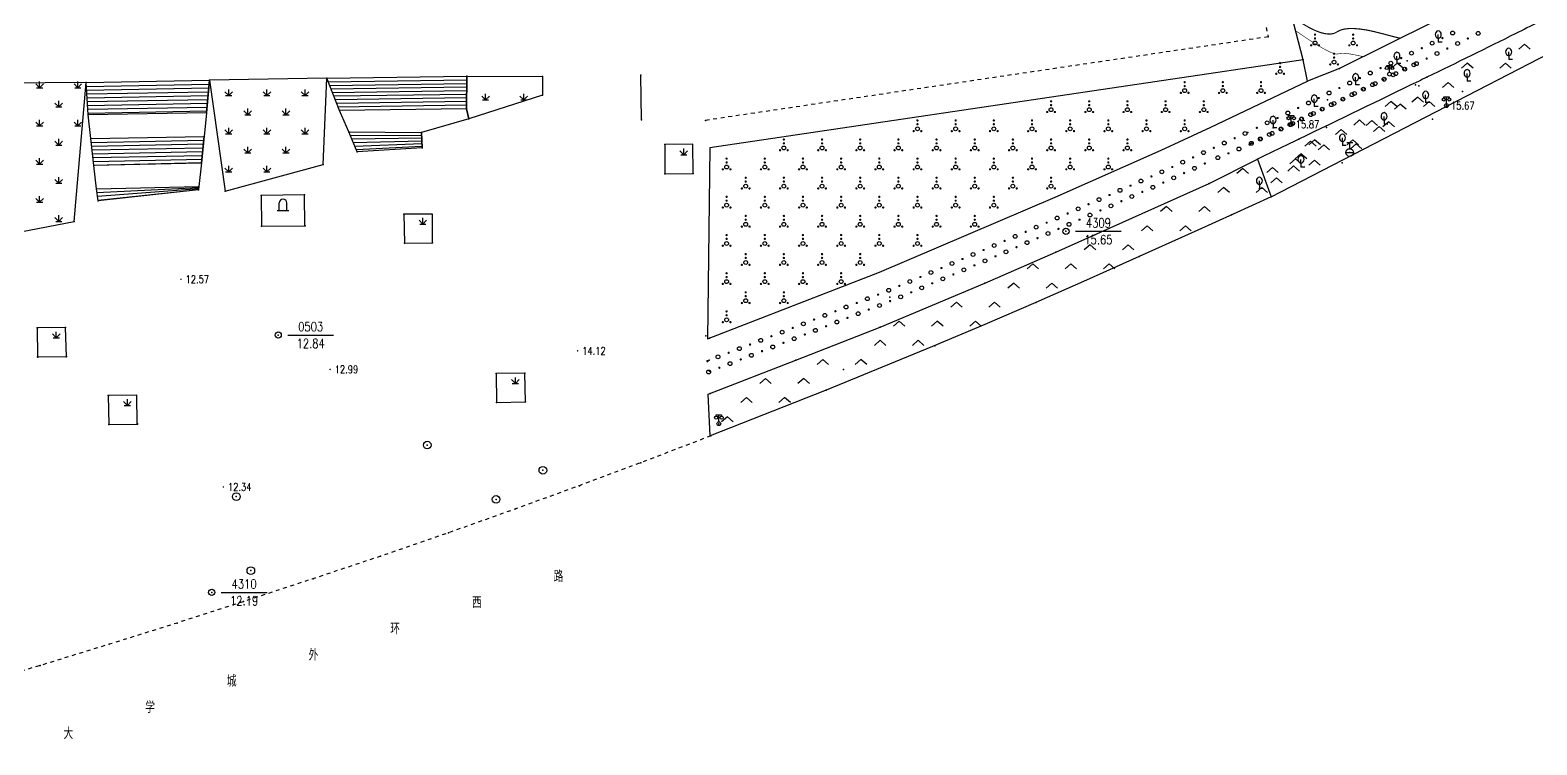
# Model space of a CAD drawing. Extents: x 940 to 2162, y 608 to 1562.
# Drawn here: x 1550 to 1747.4, y 613.6 to 707.1 of the extents above; entities that cross this region are included whole.
import ezdxf
from ezdxf.enums import TextEntityAlignment as Align

# ---------------------------------------------------------------- set-up
doc = ezdxf.new("R2010")
doc.units = 0
doc.header["$LTSCALE"] = 0.5
doc.header["$PDSIZE"] = 0.2
doc.linetypes.add('X6', pattern=[2, 1, -1])
doc.layers.get('0').update_dxf_attribs({"linetype": 'CONTINUOUS'})
doc.layers.add('ASSIST', color=7, linetype='CONTINUOUS', plot=False)
for name, color, linetype in [('DGX', 2, 'CONTINUOUS'), ('DLDW', 11, 'CONTINUOUS'), ('DLSS', 4, 'CONTINUOUS'), ('GCD', 1, 'CONTINUOUS'), ('GXYZ', 2, 'CONTINUOUS'), ('JMD', 6, 'CONTINUOUS'), ('KZD', 1, 'CONTINUOUS'), ('ZBTZ', 3, 'CONTINUOUS'), ('ZDH', 1, 'CONTINUOUS')]:
    doc.layers.add(name, color=color, linetype=linetype)
doc.styles.add('HZ', font='rs.shx', dxfattribs={"width": 0.8, "bigfont": 'hztxt.shx'})
doc.linetypes.add('1161', pattern='A,0,[149,AAA.SHX,S=0.15,R=0,X=0,Y=0],-1.6', length=1.6)
doc.linetypes.add('444', pattern='A,4.5,[145,AAA.SHX,S=1,R=0,X=0,Y=1],4.5,-0.5,[146,AAA.SHX,S=1,R=0,X=0,Y=0],-0.5', length=10)

# ---------------------------------------------------------------- blocks, each defined once
blk = doc.blocks.new('gc097')
for p, q in [((-0.7, 2), (-0.7, 2.3)), ((-0.7, 2.3), (0.7, 2.3)), ((0, 0.5), (0, 2.3)), ((0.7, 2.3), (0.7, 2))]:
    blk.add_line(p, q)
for centre, radius in [((-0.7, 1.6), 0.4), ((0, 0), 0.5), ((0.73, 1.6), 0.4)]:
    blk.add_circle(centre, radius)
blk = doc.blocks.new('gc124')
for p, q in [((-1, 1), (0, 0)), ((-0.8, 0), (0.8, 0)), ((0, 0), (0, 1.6)), ((0, 0), (1, 1))]:
    blk.add_line(p, q)
blk = doc.blocks.new('gc188')
blk.add_circle((0, 0), 1)
blk = doc.blocks.new('gc106')
for p, q in [((-1.5, 0), (1.5, 0)), ((-1, 0), (-1, 2)), ((1, 0), (1, 2))]:
    blk.add_line(p, q)
blk.add_arc((0, 2), 1, 0, 180)
blk = doc.blocks.new('gc117')
blk.add_circle((0, 0), 0.8)
blk.add_point((0, 0))
blk = doc.blocks.new('GC200')
at = {"linetype": 'Continuous', "const_width": 0.2, "flags": 128}
blk.add_lwpolyline([(-0.1, 0, 1), (0.1, 0, 1)], format="xyb", close=True, dxfattribs=at)
blk = doc.blocks.new('gc211')
for p, q in [((0, 0), (-1.5, -1.32)), ((1.5, -1.32), (0, 0))]:
    blk.add_line(p, q)
blk = doc.blocks.new('gc253')
at = {"const_width": 0.3}
blk.add_lwpolyline([(-0.15, 0, 1), (0.15, 0, 1)], format="xyb", close=True, dxfattribs=at)
blk = doc.blocks.new('gc170')
at = {"linetype": 'Continuous'}
blk.add_circle((0, 0), 0.5, dxfattribs=at)
blk = doc.blocks.new('gc143')
for p, q in [((0, 1), (0, 2)), ((0, 1), (0, 0)), ((1, 0), (0, 0))]:
    blk.add_line(p, q)
for centre, start, end in [((0.225, 2), 102.68038, 257.31962), ((-0.225, 2), 282.68038, 77.31962)]:
    blk.add_arc(centre, 1.025, start, end)
blk = doc.blocks.new('gc133')
for p, q in [((-1, 0), (1, 0)), ((-0.8, 2.6), (0.8, 2.6)), ((0, 1), (0, 2.6))]:
    blk.add_line(p, q)
blk.add_circle((0, 0), 1)
blk = doc.blocks.new('gc160')
at = {"const_width": 0.3}
for points in [[(-0.15, 2.2, 1), (0.15, 2.2, 1)], [(-0.15, 1.2, 1), (0.15, 1.2, 1)], [(-1.15, -0.6, 1), (-0.85, -0.6, 1)], [(0.85, -0.6, 1), (1.15, -0.6, 1)]]:
    blk.add_lwpolyline(points, format="xyb", close=True, dxfattribs=at)
blk.add_circle((0, 0), 0.5)

msp = doc.modelspace()

# ---------------------------------------------------------------- linework, layer by layer
at = {"linetype": 'Continuous'}
for p in [(1730.39, 703.11), (1719.95, 698.01)]:
    msp.add_point(p, dxfattribs=at)
at = {"layer": 'ASSIST', "linetype": 'Continuous', "flags": 128}
for points in [[(1590.56, 696.59), (1588.88, 700.83), (1607.22, 701.09), (1607.19, 696.83)], [(1557.64, 696.04), (1557.36, 700.26), (1573.54, 700.58), (1573.15, 696.32)], [(1558.38, 689.43), (1557.98, 692.93), (1572.83, 693.22), (1572.47, 689.74)], [(1592.89, 691.21), (1591.76, 693.8), (1601.31, 693.73), (1601.37, 691.72)], [(1558.95, 684.79), (1558.72, 686.37), (1572.14, 686.67), (1572.09, 686.23)]]:
    msp.add_lwpolyline(points, close=True, dxfattribs=at)
at = {"layer": 'DGX', "color": 3, "linetype": 'Continuous', "const_width": 0.15}
msp.add_lwpolyline([(1729.52, 706.07), (1729.21, 706.13), (1728.26, 706.37), (1727.18, 706.66), (1726.1, 706.93), (1725.11, 707.14), (1724.22, 707.27), (1723.42, 707.34), (1722.72, 707.33), (1722.12, 707.26), (1721.61, 707.11), (1721.2, 706.89), (1720.8, 706.69), (1720.32, 706.61), (1719.77, 706.64), (1719.15, 706.78), (1718.46, 707.03), (1717.68, 707.4), (1716.84, 707.88), (1715.92, 708.47), (1715.32, 708.88)], dxfattribs=at)
at = {"layer": 'DGX', "linetype": 'Continuous', "const_width": 0.075}
msp.add_lwpolyline([(1724.66, 703.65), (1724.03, 703.79), (1723.21, 703.96), (1722.53, 704.07), (1722, 704.11), (1721.63, 704.1), (1721.41, 704.03), (1721.2, 703.98), (1720.87, 704.04), (1720.42, 704.21), (1719.85, 704.48), (1719.16, 704.86), (1718.35, 705.35), (1717.41, 705.95), (1716.36, 706.66), (1715.81, 707.03)], dxfattribs=at)
at = {"layer": 'DLDW', "linetype": 'Continuous', "elevation": 13, "flags": 128}
msp.add_lwpolyline([(1580.33, 681.47), (1586.03, 681.5), (1585.98, 685.56), (1580.3, 685.5)], close=True, dxfattribs=at)
at = {"layer": 'DLSS', "linetype": 'Continuous', "const_width": 0.1, "flags": 128}
msp.add_lwpolyline([(1712.61, 685.29), (1799.02, 729.95), (1805.16, 733.47), (1828.1, 750.84), (1854.79, 767.91), (1872.96, 775.75)], dxfattribs=at)
at = {"layer": 'DLSS', "linetype": 'X6', "flags": 128}
for points in [[(1711.71, 708.46), (1712.2, 706.25)], [(1712.2, 706.25), (1638.51, 695.32)]]:
    msp.add_lwpolyline(points, dxfattribs=at)
at = {"layer": 'DLSS', "linetype": 'X6', "elevation": 14.1, "flags": 128}
msp.add_lwpolyline([(1639.18, 654.02), (1630.04, 650.51), (1621.97, 647.5), (1613.6, 644.46), (1604.81, 641.33), (1595.94, 638.27), (1587.1, 635.33), (1577.99, 632.34), (1569.29, 629.53), (1560.37, 626.74), (1551.36, 623.97), (1542.32, 621.31), (1533.27, 618.68), (1524.71, 616.29), (1516.91, 614.21), (1514.98, 613.78), (1512.1, 613.58), (1507.18, 614.06), (1502.78, 615.31), (1498.66, 617.38), (1494.97, 621.55), (1493.2, 624.48), (1491.53, 628.89), (1490.68, 632.91), (1490.37, 674.4)], dxfattribs=at)
at = {"layer": 'JMD', "linetype": 'Continuous'}
for p, q in [((1588.88, 700.83), (1607.22, 701.09)), ((1590.56, 696.59), (1588.88, 700.83)), ((1607.19, 696.83), (1607.22, 701.09)), ((1607.22, 701.09), (1607.19, 696.83)), ((1557.36, 700.26), (1573.54, 700.58)), ((1557.64, 696.04), (1557.36, 700.26)), ((1557.39, 699.76), (1573.49, 700.07)), ((1557.43, 699.27), (1573.45, 699.57)), ((1557.46, 698.77), (1573.4, 699.07)), ((1573.15, 696.32), (1573.54, 700.58)), ((1573.54, 700.58), (1573.15, 696.32)), ((1589.06, 700.37), (1607.22, 700.62)), ((1589.25, 699.9), (1607.22, 700.15)), ((1589.43, 699.44), (1607.21, 699.69)), ((1589.61, 698.97), (1607.21, 699.22)), ((1589.8, 698.51), (1607.21, 698.76)), ((1557.49, 698.27), (1573.36, 698.57)), ((1557.52, 697.77), (1573.31, 698.06)), ((1557.56, 697.27), (1573.27, 697.56)), ((1557.59, 696.77), (1573.22, 697.06)), ((1589.98, 698.04), (1607.2, 698.29)), ((1590.17, 697.58), (1607.2, 697.82)), ((1590.35, 697.11), (1607.2, 697.36)), ((1590.54, 696.65), (1607.19, 696.89)), ((1557.62, 696.27), (1573.18, 696.56)), ((1557.98, 692.93), (1572.83, 693.22)), ((1558.38, 689.43), (1557.98, 692.93)), ((1572.47, 689.74), (1572.83, 693.22)), ((1572.83, 693.22), (1572.47, 689.74)), ((1592.89, 691.21), (1591.76, 693.8)), ((1591.76, 693.8), (1601.31, 693.73)), ((1591.96, 693.34), (1601.32, 693.37)), ((1592.16, 692.88), (1601.33, 693.02)), ((1601.37, 691.72), (1601.31, 693.73)), ((1601.31, 693.73), (1601.37, 691.72)), ((1558.04, 692.43), (1572.78, 692.72)), ((1558.09, 691.94), (1572.73, 692.23)), ((1558.15, 691.44), (1572.68, 691.73)), ((1558.21, 690.94), (1572.62, 691.24)), ((1592.36, 692.42), (1601.34, 692.66)), ((1592.56, 691.96), (1601.35, 692.3)), ((1592.76, 691.51), (1601.36, 691.95)), ((1558.26, 690.45), (1572.57, 690.74)), ((1558.32, 689.95), (1572.52, 690.25)), ((1558.38, 689.45), (1572.47, 689.75)), ((1558.72, 686.37), (1572.14, 686.67)), ((1558.95, 684.79), (1558.72, 686.37)), ((1558.79, 685.88), (1572.12, 686.53)), ((1558.87, 685.38), (1572.11, 686.39)), ((1558.94, 684.89), (1572.09, 686.25)), ((1572.09, 686.23), (1572.14, 686.67)), ((1572.14, 686.67), (1572.09, 686.23))]:
    msp.add_line(p, q, dxfattribs=at)
at = {"layer": 'JMD', "linetype": '444', "flags": 128}
for points, elevation in [([(1592.89, 691.21), (1591.76, 693.8), (1590.56, 696.59), (1588.88, 700.83)], 13.57), ([(1630.09, 695.4), (1630.02, 701.23)], 15.61), ([(1558.95, 684.79), (1558.72, 686.37), (1558.38, 689.43), (1557.98, 692.93), (1557.64, 696.04), (1557.36, 700.26)], 12.37)]:
    msp.add_lwpolyline(points, dxfattribs=dict(at, elevation=elevation))
for points in [[(1607.22, 701.02), (1607.19, 696.83), (1607.5, 695.5), (1601.31, 693.73), (1601.37, 691.72)], [(1573.54, 700.58), (1573.15, 696.32), (1572.83, 693.22), (1572.47, 689.74), (1572.14, 686.67), (1572.09, 686.23)]]:
    msp.add_lwpolyline(points, dxfattribs=at)
at = {"layer": 'KZD', "linetype": 'Continuous'}
for p, q in [((1686.96, 680.8), (1692.96, 680.8)), ((1583.78, 667.22), (1589.78, 667.22)), ((1575.06, 633.54), (1581.06, 633.54))]:
    msp.add_line(p, q, dxfattribs=at)
at = {"layer": 'ZBTZ', "linetype": '1161', "flags": 128}
for points in [[(2121.82, 1026.51), (2151.19, 995.67), (2151.42, 993.36), (2151.53, 990.43), (2151.53, 989.01), (2151.38, 988.34), (2151, 986.93), (2150.02, 985.07), (2148.29, 982.5), (2146.19, 980.09), (2145.7, 979.78), (2096.33, 944.91), (2043.54, 908.4), (1945.97, 839.94), (1866.41, 784.94), (1844, 770.51), (1793.75, 739.61), (1787.35, 736.36), (1781.6, 733.16), (1764.84, 723.95), (1752.6, 717.55), (1721.55, 702.1), (1717.35, 700.44), (1716.8, 703.25), (1715.25, 709.14), (1713.33, 719.29), (1713.39, 719.89), (1741.42, 727.61), (1760.94, 734.89), (1799.05, 751.94), (1804.24, 754.5), (1825.48, 766.53), (1841.91, 776.8), (1864.56, 793.15), (1992.85, 882.76), (2000.01, 888.8), (2003.78, 892.56), (2012.65, 902.66), (2015.54, 906.34), (2020.91, 915), (2025.38, 925.02), (2030.02, 940.68), (2031.48, 947.7), (2032.67, 959.12), (2038.74, 959.05), (2038.79, 969.11), (2032.71, 969.19), (2030.8, 1037.78), (2029.78, 1088.82), (2027.96, 1095.29), (2025.31, 1099.93), (2022.41, 1105.06), (2019.03, 1109.61), (2017.02, 1111.92), (2001.14, 1128.32), (1942.65, 1190.71), (1941.55, 1191.89), (1941.02, 1193.1), (1940.91, 1193.98), (1940.93, 1194.88), (1941.08, 1195.88), (1941.44, 1197.02), (1942.05, 1198.13), (1942.56, 1198.77), (1943.3, 1199.49), (1944.46, 1200.39), (1945.46, 1200.71), (1947.06, 1201.06), (1949.3, 1201.03), (1953.93, 1200.94), (1955.83, 1200.74), (2121.12, 1027.25)], [(1716.8, 703.25), (1639.05, 691.71), (1638.76, 666.71), (1661.28, 675.47), (1684.28, 685.28), (1698.18, 691.42), (1704.69, 694.43), (1717.35, 700.44)], [(1541.28, 700.16), (1542.84, 679.59), (1555.78, 682.08), (1557.36, 700.26)], [(1550.96, 668.15), (1551.01, 664.36), (1554.79, 664.41), (1554.68, 668.2)]]:
    msp.add_lwpolyline(points, close=True, dxfattribs=at)
at = {"layer": 'ZBTZ', "linetype": 'Continuous', "flags": 128}
msp.add_lwpolyline([(1750.45, 709.65, -0.004776), (1744.63, 706.68, -0.002409), (1732.99, 700.96, -0.000441), (1731.87, 700.42, -0.000032), (1716.23, 692.86, -0.000903), (1715.13, 692.33, -0.000229), (1710.78, 690.25), (1712.61, 685.29), (1799.02, 729.95)], format="xyb", dxfattribs=at)
at = {"layer": 'ZBTZ', "linetype": '1161', "flags": 128}
for points, elevation in [([(1573.54, 700.58), (1575.59, 686.06), (1588.41, 689.52), (1588.88, 700.83)], 16.13), ([(1607.5, 695.5), (1607.19, 696.83), (1607.22, 701.09), (1617.16, 701.06), (1617.14, 698.62)], 14.41), ([(1633.15, 692.17), (1633.16, 688.32), (1636.9, 688.38), (1636.85, 692.22)], 15.45), ([(1598.97, 683.03), (1599.05, 679.24), (1602.75, 679.27), (1602.72, 683.06)], 13.58), ([(1611.09, 662.17), (1611.14, 658.38), (1614.9, 658.46), (1614.84, 662.21)], 13.66), ([(1560.27, 659.29), (1560.34, 655.51), (1564.06, 655.55), (1564.01, 659.34)], 12.08)]:
    msp.add_lwpolyline(points, close=True, dxfattribs=dict(at, elevation=elevation))
at = {"layer": 'ZBTZ', "linetype": 'Continuous', "flags": 128}
msp.add_lwpolyline([(1710.78, 690.25), (1712.61, 685.29), (1707.61, 683.06), (1702.99, 680.94), (1695.32, 677.49), (1688.38, 674.4), (1681.76, 671.49), (1675.07, 668.59), (1668.24, 665.7), (1654.29, 659.99), (1639.09, 654.03), (1638.86, 659.49), (1650.31, 663.92), (1661.38, 668.25), (1675.07, 674.03), (1684.38, 678.07), (1704.46, 687.06), (1710.78, 690.25)], close=True, dxfattribs=at)
at = {"layer": 'ZDH', "linetype": 'Continuous'}
for p in [(1712.2, 706.25, 15.88), (1712.2, 706.25, 15.88), (1712.2, 706.25, 15.88), (1716.8, 703.25, 16.32), (1716.8, 703.25, 16.32), (1716.8, 703.25, 16.32), (1588.88, 700.83, 16.13), (1588.88, 700.83, 16.13), (1607.22, 701.09, 16.15), (1607.22, 701.09, 16.15), (1617.16, 701.06, 16.01), (1617.16, 701.06, 16.01), (1630.02, 701.23, 15.88), (1630.02, 701.23, 15.88), (1721.55, 702.1, 15.84), (1721.55, 702.1, 15.84), (1732.99, 700.96, 15.56), (1732.99, 700.96, 15.56), (1557.36, 700.26, 16.13), (1557.36, 700.26, 16.13), (1573.54, 700.58, 16.13), (1573.54, 700.58, 16.13), (1731.5, 699.99, 15.56), (1731.93, 699.82, 15.65), (1731.93, 699.82, 15.65), (1737.64, 699.09, 15.98), (1607.19, 696.83, 14.63), (1607.19, 696.83, 14.63), (1617.14, 698.62, 15.84), (1617.14, 698.62, 15.84), (1735.55, 697.25, 15.67), (1735.55, 697.25, 15.67), (1557.64, 696.04, 14.59), (1557.64, 696.04, 14.59), (1573.15, 696.32, 14.57), (1573.15, 696.32, 14.57), (1590.56, 696.59, 14.6), (1590.56, 696.59, 14.6), (1607.5, 695.5, 14.41), (1607.5, 695.5, 14.41), (1630.09, 695.4, 15.61), (1630.09, 695.4, 15.61), (1638.51, 695.32, 15.63), (1638.51, 695.32, 15.63), (1715.21, 694.8, 15.87), (1715.21, 694.8, 15.87), (1733.7, 695.46, 15.41), (1557.98, 692.93, 14.54), (1557.98, 692.93, 14.54), (1572.83, 693.22, 14.56), (1572.83, 693.22, 14.56), (1591.76, 693.8, 14.59), (1591.76, 693.8, 14.59), (1601.31, 693.73, 14.6), (1601.31, 693.73, 14.6), (1709.53, 693.75, 16.17), (1709.53, 693.75, 16.17), (1712.83, 694.36, 16.22), (1712.83, 694.36, 16.22), (1716.23, 692.86, 15.82), (1716.23, 692.86, 15.82), (1719.82, 694.39, 15.76), (1592.89, 691.21, 13.57), (1592.89, 691.21, 13.57), (1601.37, 691.72, 13.76), (1601.37, 691.72, 13.76), (1633.15, 692.17, 15.45), (1633.15, 692.17, 15.45), (1710.05, 692.34, 15.88), (1710.05, 692.34, 15.88), (1722.89, 691.11, 15.92), (1722.89, 691.11, 15.92), (1558.38, 689.43, 13.14), (1558.38, 689.43, 13.14), (1572.47, 689.74, 13.15), (1572.47, 689.74, 13.15), (1588.41, 689.52, 13.35), (1588.41, 689.52, 13.35), (1710.78, 690.25, 15.84), (1710.78, 690.25, 15.84), (1721.87, 689.78, 15.58), (1633.16, 688.32, 15.32), (1633.16, 688.32, 15.32), (1636.9, 688.38, 15.4), (1636.9, 688.38, 15.4), (1704.46, 687.06, 15.8), (1558.72, 686.37, 13.12), (1558.72, 686.37, 13.12), (1572.09, 686.23, 12.84), (1572.09, 686.23, 12.84), (1572.14, 686.67, 13.13), (1572.14, 686.67, 13.13), (1575.59, 686.06, 12.94), (1575.59, 686.06, 12.94), (1580.3, 685.5, 13.03), (1580.3, 685.5, 13.03), (1585.98, 685.56, 13.21), (1585.98, 685.56, 13.21), (1711.05, 686.4, 16.12), (1711.05, 686.4, 16.12), (1712.61, 685.29, 15.64), (1712.61, 685.29, 15.64), (1558.95, 684.79, 12.37), (1558.95, 684.79, 12.37), (1598.97, 683.03, 13.58), (1598.97, 683.03, 13.58), (1707.38, 682.95, 15.61), (1555.78, 682.08, 12.21), (1555.78, 682.08, 12.21), (1580.33, 681.47, 13), (1580.33, 681.47, 13), (1586.03, 681.5, 13.16), (1586.03, 681.5, 13.16), (1586.06, 681.51, 13.17), (1586.06, 681.51, 13.17), (1599.05, 679.24, 13.52), (1599.05, 679.24, 13.52), (1602.75, 679.27, 13.64), (1602.75, 679.27, 13.64), (1685.71, 680.8, 15.65), (1684.38, 678.07, 15.5), (1695.32, 677.49, 15.47), (1675.07, 674.03, 15.29), (1662.66, 672.18, 15.12), (1681.76, 671.49, 15.23), (1550.96, 668.15, 11.88), (1550.99, 668.13, 11.88), (1554.68, 668.2, 12.02), (1554.68, 668.2, 12.02), (1638.53, 667.1, 14.56), (1638.53, 667.1, 14.56), (1661.38, 668.25, 14.95), (1639, 666.8, 14.46), (1668.54, 665.82, 14.89), (1551.01, 664.38, 11.83), (1551.01, 664.36, 11.84), (1551.02, 664.34, 11.83), (1551.02, 664.34, 11.83), (1554.75, 664.38, 11.93), (1554.75, 664.38, 11.93), (1554.79, 664.42, 11.93), (1554.79, 664.41, 11.94), (1638.99, 663.91, 14.41), (1650.31, 663.92, 14.68), (1611.09, 662.17, 13.66), (1611.09, 662.17, 13.66), (1614.84, 662.21, 13.81), (1614.84, 662.21, 13.81), (1639.04, 662.47, 14.34), (1656.57, 662.71, 15.07), (1560.27, 659.29, 12.08), (1560.29, 659.25, 12.07), (1560.29, 659.25, 12.07), (1639.1, 659.59, 14.23), (1654.29, 659.99, 14.47), (1611.14, 658.38, 13.58), (1611.14, 658.38, 13.58), (1614.9, 658.46, 13.71), (1614.9, 658.46, 13.71), (1560.34, 655.51, 12.05), (1560.34, 655.5, 12.04), (1564.06, 655.55, 12.14), (1564.06, 655.55, 12.14), (1564.08, 655.57, 12.14), (1564.1, 655.6, 12.14), (1640.24, 655.61, 14.27), (1639.09, 654.03, 14.03), (1639.18, 654.02, 14.1), (1602.05, 652.81, 13.22), (1602.05, 652.81, 13.22), (1617.19, 649.52, 13.56), (1617.19, 649.52, 13.56), (1630.04, 650.51, 13.79), (1621.97, 647.5, 13.59), (1577.04, 646.07, 12.4), (1577.04, 646.07, 12.4), (1611.07, 645.71, 13.36), (1611.07, 645.71, 13.36), (1613.6, 644.46, 13.34), (1604.81, 641.33, 13.08), (1595.94, 638.27, 12.79), (1578.94, 636.38, 12.36), (1578.94, 636.38, 12.36), (1573.81, 633.54, 12.19), (1587.1, 635.33, 12.53), (1577.99, 632.34, 12.28), (1569.29, 629.53, 12), (1560.37, 626.74, 11.74), (1551.36, 623.97, 11.51)]:
    msp.add_point(p, dxfattribs=at)

# ---------------------------------------------------------------- block references
at = {"layer": 'DLDW', "linetype": 'Continuous', "xscale": 0.5, "yscale": 0.5}
for name, p in [('gc097', (1728.08, 701.37, 15.84)), ('gc097', (1735.55, 697.25, 15.67)), ('gc097', (1715.21, 694.8, 15.87)), ('gc106', (1583.16, 683.51)), ('gc097', (1640.24, 655.61, 14.27))]:
    msp.add_blockref(name, p, dxfattribs=at)
at = {"layer": 'GCD', "linetype": 'Continuous'}
ref = msp.add_blockref('GC200', (1735.55, 697.25, 15.67), dxfattribs=dict(at, xscale=0.5, yscale=0.5, zscale=0.5))
ref.add_attrib('height', '15.67', dxfattribs={"linetype": 'Continuous', "height": 1, "style": 'HZ', "width": 0.8}).set_placement((1736.15, 697.25, 15.67), align=Align.MIDDLE_LEFT)
ref = msp.add_blockref('GC200', (1715.21, 694.8, 15.87), dxfattribs=dict(at, xscale=0.5, yscale=0.5, zscale=0.5))
ref.add_attrib('height', '15.87', dxfattribs={"linetype": 'Continuous', "height": 1, "style": 'HZ', "width": 0.8}).set_placement((1715.81, 694.8, 15.87), align=Align.MIDDLE_LEFT)
ref = msp.add_blockref('GC200', (1569.79, 674.52, 12.57), dxfattribs=dict(at, xscale=0.5, yscale=0.5, zscale=0.5))
ref.add_attrib('height', '12.57', dxfattribs={"linetype": 'Continuous', "height": 1, "style": 'HZ', "width": 0.8}).set_placement((1570.39, 674.52, 12.57), align=Align.MIDDLE_LEFT)
ref = msp.add_blockref('GC200', (1621.74, 665.15, 14.12), dxfattribs=dict(at, xscale=0.5, yscale=0.5, zscale=0.5))
ref.add_attrib('height', '14.12', dxfattribs={"linetype": 'Continuous', "height": 1, "style": 'HZ', "width": 0.8}).set_placement((1622.34, 665.15, 14.12), align=Align.MIDDLE_LEFT)
ref = msp.add_blockref('GC200', (1589.32, 662.72, 12.99), dxfattribs=dict(at, xscale=0.5, yscale=0.5, zscale=0.5))
ref.add_attrib('height', '12.99', dxfattribs={"linetype": 'Continuous', "height": 1, "style": 'HZ', "width": 0.8}).set_placement((1589.92, 662.72, 12.99), align=Align.MIDDLE_LEFT)
ref = msp.add_blockref('GC200', (1575.34, 647.34, 12.34), dxfattribs=dict(at, xscale=0.5, yscale=0.5, zscale=0.5))
ref.add_attrib('height', '12.34', dxfattribs={"linetype": 'Continuous', "height": 1, "style": 'HZ', "width": 0.8}).set_placement((1575.94, 647.34, 12.34), align=Align.MIDDLE_LEFT)
at = {"layer": 'GXYZ', "linetype": 'Continuous', "xscale": 0.5, "yscale": 0.5}
for name, p in [('gc133', (1722.89, 691.11, 15.92)), ('gc188', (1602.05, 652.81, 13.22)), ('gc188', (1617.19, 649.52, 13.56)), ('gc188', (1577.04, 646.07, 12.4)), ('gc188', (1611.07, 645.71, 13.36)), ('gc188', (1578.94, 636.38, 12.36))]:
    msp.add_blockref(name, p, dxfattribs=at)
at = {"layer": 'KZD', "linetype": 'Continuous', "xscale": 0.5, "yscale": 0.5}
for p in [(1685.71, 680.8, 15.65), (1582.53, 667.22, 12.84), (1573.81, 633.54, 12.19)]:
    msp.add_blockref('gc117', p, dxfattribs=at)
at = {"layer": 'ZBTZ', "linetype": 'Continuous', "xscale": 0.5, "yscale": 0.5}
for name, p in [('gc160', (1718.33, 705.44)), ('gc160', (1723.33, 705.44)), ('gc143', (1734.47, 705.54, 16.22)), ('gc143', (1743.7, 703.28, 14.1)), ('gc211', (1745.78, 705.29)), ('gc160', (1713.76, 701.71)), ('gc160', (1720.83, 702.94)), ('gc211', (1729.11, 702.8)), ('gc143', (1729.06, 702.74, 16.22)), ('gc211', (1738.28, 702.79)), ('gc211', (1743.28, 702.79)), ('gc143', (1723.65, 699.95, 16.22)), ('gc143', (1738.26, 700.47, 14.1)), ('gc124', (1551.28, 699.59)), ('gc124', (1556.28, 699.59)), ('gc124', (1576.04, 698.56)), ('gc124', (1581.04, 698.56)), ('gc124', (1586.04, 698.56)), ('gc124', (1609.69, 698)), ('gc124', (1614.69, 698)), ('gc160', (1701.26, 699.21)), ('gc160', (1706.26, 699.21)), ('gc160', (1711.26, 699.21)), ('gc143', (1718.24, 697.15, 16.22)), ('gc143', (1732.82, 697.65, 14.1)), ('gc211', (1735.78, 700.29)), ('gc124', (1553.78, 697.09)), ('gc124', (1578.54, 696.06)), ('gc124', (1583.54, 696.06)), ('gc160', (1683.76, 696.71)), ('gc160', (1688.76, 696.71)), ('gc160', (1693.76, 696.71)), ('gc160', (1698.76, 696.71)), ('gc160', (1703.76, 696.71)), ('gc211', (1728.28, 697.79)), ('gc211', (1729.5, 697.45)), ('gc211', (1731.78, 698.34)), ('gc211', (1733.28, 697.79)), ('gc124', (1551.28, 694.59)), ('gc124', (1556.28, 694.59)), ('gc160', (1666.26, 694.21)), ('gc160', (1671.26, 694.21)), ('gc160', (1676.26, 694.21)), ('gc160', (1681.26, 694.21)), ('gc160', (1686.26, 694.21)), ('gc160', (1691.26, 694.21)), ('gc160', (1696.26, 694.21)), ('gc160', (1701.26, 694.21)), ('gc143', (1712.83, 694.36, 16.22)), ('gc211', (1724.16, 695.37)), ('gc211', (1725.78, 695.29)), ('gc143', (1727.38, 694.84, 14.1)), ('gc211', (1727.98, 695.13)), ('gc124', (1553.78, 692.09)), ('gc124', (1576.04, 693.56)), ('gc124', (1581.04, 693.56)), ('gc124', (1586.04, 693.56)), ('gc160', (1648.76, 691.71)), ('gc160', (1653.76, 691.71)), ('gc160', (1658.76, 691.71)), ('gc160', (1663.76, 691.71)), ('gc160', (1668.76, 691.71)), ('gc160', (1673.76, 691.71)), ('gc160', (1678.76, 691.71)), ('gc160', (1683.76, 691.71)), ('gc160', (1688.76, 691.71)), ('gc160', (1693.76, 691.71)), ('gc211', (1718.28, 692.79)), ('gc211', (1721.75, 694.11)), ('gc143', (1721.93, 692.03, 14.1)), ('gc211', (1723.28, 692.79)), ('gc211', (1726.73, 694.5)), ('gc124', (1578.54, 691.06)), ('gc124', (1583.54, 691.06)), ('gc124', (1635.65, 690.82)), ('gc211', (1716.49, 690.95)), ('gc211', (1717.74, 692.58)), ('gc211', (1719.5, 692.13)), ('gc211', (1723.72, 692.25)), ('gc124', (1551.28, 689.59)), ('gc124', (1576.04, 688.56)), ('gc124', (1581.04, 688.56)), ('gc160', (1641.26, 689.21)), ('gc160', (1646.26, 689.21)), ('gc160', (1651.26, 689.21)), ('gc160', (1656.26, 689.21)), ('gc160', (1661.26, 689.21)), ('gc160', (1666.26, 689.21)), ('gc160', (1671.26, 689.21)), ('gc160', (1676.26, 689.21)), ('gc160', (1681.26, 689.21)), ('gc160', (1686.26, 689.21)), ('gc160', (1691.26, 689.21)), ('gc211', (1708.86, 689.03)), ('gc211', (1712.75, 689.17)), ('gc211', (1715.53, 689.35)), ('gc211', (1715.78, 690.29)), ('gc143', (1716.49, 689.21, 14.1)), ('gc211', (1718.27, 690.13)), ('gc124', (1553.78, 687.09)), ('gc160', (1643.76, 686.71)), ('gc160', (1648.76, 686.71)), ('gc160', (1653.76, 686.71)), ('gc160', (1658.76, 686.71)), ('gc160', (1663.76, 686.71)), ('gc160', (1668.76, 686.71)), ('gc160', (1673.76, 686.71)), ('gc160', (1678.76, 686.71)), ('gc160', (1683.76, 686.71)), ('gc143', (1711.05, 686.4, 16.12)), ('gc211', (1713.28, 687.79)), ('gc124', (1551.28, 684.59)), ('gc160', (1641.26, 684.21)), ('gc160', (1646.26, 684.21)), ('gc160', (1651.26, 684.21)), ('gc160', (1656.26, 684.21)), ('gc160', (1661.26, 684.21)), ('gc160', (1666.26, 684.21)), ('gc160', (1671.26, 684.21)), ('gc160', (1676.26, 684.21)), ('gc211', (1706.36, 686.53)), ('gc211', (1711.36, 686.53)), ('gc124', (1553.78, 682.09)), ('gc160', (1643.76, 681.71)), ('gc160', (1648.76, 681.71)), ('gc160', (1653.76, 681.71)), ('gc160', (1658.76, 681.71)), ('gc160', (1663.76, 681.71)), ('gc160', (1668.76, 681.71)), ('gc160', (1673.76, 681.71)), ('gc211', (1698.86, 684.03)), ('gc211', (1703.86, 684.03)), ('gc124', (1601.47, 681.74)), ('gc211', (1696.36, 681.53)), ('gc211', (1701.36, 681.53)), ('gc160', (1641.26, 679.21)), ('gc160', (1646.26, 679.21)), ('gc160', (1651.26, 679.21)), ('gc160', (1656.26, 679.21)), ('gc160', (1661.26, 679.21)), ('gc160', (1666.26, 679.21)), ('gc211', (1688.86, 679.03)), ('gc211', (1693.86, 679.03)), ('gc160', (1643.76, 676.71)), ('gc160', (1648.76, 676.71)), ('gc160', (1653.76, 676.71)), ('gc160', (1658.76, 676.71)), ('gc160', (1641.26, 674.21)), ('gc160', (1646.26, 674.21)), ('gc160', (1651.26, 674.21)), ('gc160', (1656.26, 674.21)), ('gc211', (1681.36, 676.53)), ('gc211', (1686.36, 676.53)), ('gc211', (1691.36, 676.53)), ('gc211', (1678.86, 674.03)), ('gc211', (1683.86, 674.03)), ('gc160', (1643.76, 671.71)), ('gc160', (1648.76, 671.71)), ('gc211', (1671.36, 671.53)), ('gc211', (1676.36, 671.53)), ('gc160', (1641.26, 669.21)), ('gc124', (1553.46, 666.86)), ('gc211', (1663.86, 669.03)), ('gc211', (1668.86, 669.03)), ('gc211', (1673.86, 669.03)), ('gc211', (1661.36, 666.53)), ('gc211', (1666.36, 666.53)), ('gc211', (1653.86, 664.03)), ('gc211', (1658.86, 664.03)), ('gc124', (1613.59, 660.88)), ('gc211', (1646.36, 661.53)), ('gc211', (1651.36, 661.53)), ('gc124', (1562.77, 658.01)), ('gc211', (1643.86, 659.03)), ('gc211', (1648.86, 659.03)), ('gc211', (1641.36, 656.53))]:
    msp.add_blockref(name, p, dxfattribs=at)
at = {"layer": 'ZBTZ', "linetype": 'Continuous', "yscale": 0.5}
for name, p, xscale, rotation in [('gc170', (1736.36, 706.75, 15.84), 0.5, 206.1427183927131), ('gc170', (1739.7, 706.7, 15.84), 0.5, 26.26942945948541), ('gc253', (1732.32, 704.77, 15.84), 0.5, 205.9505359885042), ('gc170', (1733.67, 705.43, 15.84), 0.5, 206.0145967899072), ('gc253', (1735.02, 706.09, 15.84), 0.5, 206.0786575913102), ('gc253', (1735.66, 704.72, 15.84), 0.5, 26.07746401709296), ('gc170', (1737.01, 705.38, 15.84), 0.5, 26.14145249789043), ('gc253', (1738.35, 706.04, 15.84), 0.5, 26.20544097868795), ('gc170', (1728.27, 702.81, 15.84), 0.4999999999999999, 205.8030958522971), ('gc253', (1729.62, 703.47, 15.84), 0.5, 205.8037239673567), ('gc170', (1730.97, 704.12, 15.84), 0.5, 205.8695579439161), ('gc170', (1731.28, 702.58, 15.84), 0.5, 205.7515254867448), ('gc253', (1731.43, 702.66, 15.84), 0.5, 25.75152548674482), ('gc170', (1731.61, 702.74, 15.84), 0.5, 25.8677350358229), ('gc253', (1732.96, 703.4, 15.84), 0.5, 25.94948705549797), ('gc170', (1734.31, 704.06, 15.84), 0.5, 26.01347553629548), ('gc253', (1724.22, 700.85, 15.84), 0.5, 205.8012115071185), ('gc170', (1725.57, 701.51, 15.84), 0.4999999999999999, 205.8018396221781), ('gc253', (1726.92, 702.16, 15.84), 0.5, 205.8024677372376), ('gc253', (1727.22, 700.63, 15.84), 0.5, 205.7515254867448), ('gc170', (1727.38, 700.7, 15.84), 0.5, 25.75152548674482), ('gc253', (1727.56, 700.79, 15.84), 0.5, 25.80245908178478), ('gc170', (1728.57, 701.28, 15.84), 0.5, 205.7515254867448), ('gc253', (1728.73, 701.35, 15.84), 0.5, 25.75152548674482), ('gc170', (1728.91, 701.44, 15.84), 0.4999999999999999, 25.80308718988383), ('gc253', (1729.92, 701.93, 15.84), 0.5, 205.7515254867448), ('gc170', (1730.08, 702.01, 15.84), 0.5, 25.75152548674482), ('gc253', (1730.26, 702.09, 15.84), 0.5, 25.80371529798282), ('gc170', (1720.17, 698.9, 15.84), 0.5, 205.7993271619399), ('gc253', (1721.52, 699.55, 15.84), 0.5, 205.7999552769994), ('gc170', (1722.87, 700.2, 15.84), 0.5, 205.800583392059), ('gc170', (1723.17, 698.67, 15.84), 0.5, 205.7515254867448), ('gc253', (1723.32, 698.75, 15.84), 0.5, 25.75152548674482), ('gc170', (1723.51, 698.83, 15.84), 0.4999999999999999, 25.80057475748772), ('gc253', (1724.52, 699.32, 15.84), 0.5, 205.7515254867448), ('gc170', (1724.67, 699.4, 15.84), 0.5, 25.75152548674482), ('gc253', (1724.86, 699.48, 15.84), 0.5, 25.80120286558676), ('gc170', (1725.87, 699.98, 15.84), 0.5, 205.7515254867448), ('gc253', (1726.03, 700.05, 15.84), 0.5, 25.75152548674482), ('gc170', (1726.21, 700.13, 15.84), 0.4999999999999999, 25.80183097368577), ('gc253', (1716.12, 696.94, 15.84), 0.5, 205.7974428167614), ('gc170', (1717.47, 697.59, 15.84), 0.5, 205.7980709318209), ('gc253', (1718.82, 698.24, 15.84), 0.4999999999999999, 205.7986990468804), ('gc253', (1719.12, 696.72, 15.84), 0.5, 205.7515254867448), ('gc170', (1719.27, 696.79, 15.84), 0.5, 25.75152548674482), ('gc253', (1719.46, 696.87, 15.84), 0.5, 25.79869043319066), ('gc170', (1720.47, 697.37, 15.84), 0.5, 205.7515254867448), ('gc253', (1720.62, 697.44, 15.84), 0.5, 25.75152548674482), ('gc170', (1720.81, 697.52, 15.84), 0.5, 25.79931854128971), ('gc253', (1721.82, 698.02, 15.84), 0.5, 205.7515254867448), ('gc170', (1721.97, 698.1, 15.84), 0.5, 25.75152548674482), ('gc253', (1722.16, 698.17, 15.84), 0.5, 25.79994664938871), ('gc170', (1712.06, 694.99, 15.84), 0.5, 205.5721052029137), ('gc253', (1713.42, 695.63, 15.84), 0.5, 205.5884563771514), ('gc170', (1714.77, 696.28, 15.84), 0.5, 205.7968147017018), ('gc170', (1715.06, 694.76, 15.84), 0.5, 205.7515254867448), ('gc253', (1715.22, 694.84, 15.84), 0.5, 25.75152548674482), ('gc170', (1715.41, 694.91, 15.84), 0.5, 25.79680610889359), ('gc253', (1716.41, 695.41, 15.84), 0.5, 205.7515254867448), ('gc170', (1716.57, 695.49, 15.84), 0.5, 25.75152548674482), ('gc253', (1716.76, 695.56, 15.84), 0.5, 25.79743421699266), ('gc170', (1717.77, 696.07, 15.84), 0.5, 205.7515254867448), ('gc253', (1717.92, 696.14, 15.84), 0.5, 25.75152548674482), ('gc170', (1718.11, 696.22, 15.84), 0.5, 25.79806232509165), ('gc253', (1707.81, 692.98), 0.5, 204.655410497447), ('gc170', (1709.17, 693.6), 0.5, 295.5372108252944), ('gc170', (1709.17, 693.6), 0.5, 205.5383068397529), ('gc170', (1709.17, 693.6), 0.5, 204.655410497447), ('gc253', (1710.71, 694.34, 15.84), 0.5, 205.555754028676), ('gc253', (1711.01, 692.81, 15.84), 0.5, 205.7515254867448), ('gc170', (1711.16, 692.88, 15.84), 0.5, 25.75152548674482), ('gc253', (1711.35, 692.96, 15.84), 0.5, 25.55559992303926), ('gc170', (1712.36, 693.46, 15.84), 0.5, 205.7515254867448), ('gc253', (1712.52, 693.53, 15.84), 0.5, 25.75152548674482), ('gc170', (1712.7, 693.61, 15.84), 0.5, 25.57194638163836), ('gc253', (1713.71, 694.11, 15.84), 0.5, 205.7515254867448), ('gc170', (1713.87, 694.18, 15.84), 0.5, 25.75152548674482), ('gc253', (1714.06, 694.26, 15.84), 0.5, 25.58829284023746), ('gc170', (1703.72, 691.1), 0.5, 204.7883235794152), ('gc253', (1705.08, 691.73), 0.5, 204.655410497447), ('gc170', (1706.45, 692.35), 0.5, 204.655410497447), ('gc253', (1706.99, 691), 0.5, 22.45178798449606), ('gc170', (1708.37, 691.57), 0.5, 22.45178798449606), ('gc253', (1709.76, 692.15), 0.5, 22.45178798449606), ('gc253', (1709.82, 692.25, 15.84), 0.5, 295.5372108252934), ('gc170', (1710, 692.32, 15.84), 0.4999999999999999, 25.53925346444017), ('gc170', (1698.27, 688.58), 0.5, 204.7883235794152), ('gc253', (1699.64, 689.21), 0.5, 204.7883235794152), ('gc170', (1701, 689.84), 0.5, 204.7883235794152), ('gc253', (1702.36, 690.47), 0.5, 204.7883235794152), ('gc170', (1702.54, 689.05), 0.5, 24.75281458218177), ('gc253', (1703.9, 689.68), 0.5, 24.75281458218177), ('gc170', (1705.6, 690.43), 0.5, 22.45178798449606), ('gc253', (1694.16, 686.77), 0.5, 203.8134129090375), ('gc170', (1695.53, 687.37), 0.5, 203.8134129090375), ('gc253', (1696.9, 687.98), 0.5, 203.8134129090375), ('gc170', (1697.08, 686.56), 0.5, 23.81341290903749), ('gc253', (1698.46, 687.17), 0.5, 24.75281458218177), ('gc170', (1699.82, 687.79), 0.5, 24.75281458218177), ('gc253', (1701.18, 688.42), 0.5, 24.75281458218177), ('gc170', (1690.04, 684.95), 0.5, 203.8134129090375), ('gc253', (1691.41, 685.55), 0.5, 203.8134129090375), ('gc170', (1692.79, 686.16), 0.5, 203.8134129090375), ('gc253', (1692.97, 684.74), 0.5, 23.81341290903749), ('gc170', (1694.34, 685.35), 0.5, 23.81341290903749), ('gc253', (1695.71, 685.95), 0.5, 23.81341290903749), ('gc253', (1685.93, 683.13), 0.5, 203.8134129090375), ('gc170', (1687.3, 683.74), 0.5, 203.8134129090375), ('gc253', (1688.67, 684.34), 0.5, 203.8134129090375), ('gc170', (1688.85, 682.92), 0.5, 23.81341290903749), ('gc253', (1690.22, 683.53), 0.5, 23.81341290903749), ('gc170', (1691.6, 684.14), 0.5, 23.81341290903749), ('gc253', (1680.43, 680.73), 0.5, 203.4744634773944), ('gc170', (1681.8, 681.33), 0.5, 203.4744634773944), ('gc253', (1683.18, 681.93), 0.5, 203.4744634773944), ('gc170', (1684.55, 682.53), 0.5, 203.8134129090375), ('gc253', (1684.73, 681.11), 0.5, 23.81341290903749), ('gc170', (1686.11, 681.71), 0.5, 23.81341290903749), ('gc253', (1687.48, 682.32), 0.5, 23.81341290903749), ('gc170', (1676.3, 678.94), 0.5, 203.3679724189797), ('gc253', (1677.67, 679.54), 0.5, 203.3679724189797), ('gc170', (1679.05, 680.13), 0.5, 203.3679724189797), ('gc253', (1679.23, 678.72), 0.5, 23.42627431044536), ('gc170', (1680.61, 679.32), 0.5, 23.42627431044536), ('gc253', (1681.98, 679.91), 0.5, 23.42627431044536), ('gc170', (1683.36, 680.51), 0.5, 23.42627431044536), ('gc253', (1672.16, 677.17), 0.5, 203.1113227073654), ('gc170', (1673.54, 677.76), 0.5, 203.1113227073654), ('gc253', (1674.92, 678.35), 0.5, 203.1113227073654), ('gc170', (1675.1, 676.93), 0.5, 23.42627431044536), ('gc253', (1676.48, 677.53), 0.5, 23.42627431044536), ('gc170', (1677.85, 678.12), 0.5, 23.42627431044536), ('gc253', (1666.64, 674.82), 0.5, 203.1113227073654), ('gc170', (1668.02, 675.41), 0.5, 203.1113227073654), ('gc253', (1669.4, 675.99), 0.5, 203.1113227073654), ('gc170', (1670.78, 676.58), 0.5, 203.1113227073654), ('gc253', (1670.96, 675.16), 0.5, 23.1113227073654), ('gc170', (1672.34, 675.75), 0.5, 23.1113227073654), ('gc253', (1673.72, 676.34), 0.5, 23.1113227073654), ('gc170', (1662.49, 673.08), 0.5, 202.2575116896935), ('gc253', (1663.88, 673.65), 0.5, 202.2575116896935), ('gc170', (1665.26, 674.23), 0.5, 203.1113227073654), ('gc253', (1665.44, 672.81), 0.5, 23.1113227073654), ('gc170', (1666.82, 673.4), 0.5, 23.1113227073654), ('gc253', (1668.2, 673.99), 0.5, 23.1113227073654), ('gc170', (1669.58, 674.57), 0.5, 23.1113227073654), ('gc170', (1656.91, 670.88), 0.5, 201.3357892819029), ('gc253', (1658.31, 671.42), 0.5, 201.3357892819029), ('gc170', (1659.7, 671.97), 0.5, 201.3357892819029), ('gc253', (1661.1, 672.51), 0.5, 201.3357892819029), ('gc170', (1661.28, 671.09), 0.5, 21.25038398584156), ('gc253', (1662.67, 671.66), 0.5, 22.29113403228786), ('gc170', (1664.06, 672.23), 0.5, 22.29113403228786), ('gc253', (1652.72, 669.24), 0.5, 201.3357892819029), ('gc170', (1654.12, 669.79), 0.5, 201.3357892819029), ('gc253', (1655.51, 670.33), 0.5, 201.3357892819029), ('gc170', (1655.69, 668.92), 0.5, 21.25038398584156), ('gc253', (1657.09, 669.46), 0.5, 21.25038398584156), ('gc170', (1658.49, 670.01), 0.5, 21.25038398584156), ('gc253', (1659.88, 670.55), 0.5, 21.25038398584156), ('gc253', (1647.13, 667.06), 0.5, 201.2504065625673), ('gc170', (1648.53, 667.6), 0.5, 201.2504065625673), ('gc253', (1649.92, 668.15), 0.5, 201.2504065625673), ('gc170', (1651.32, 668.69), 0.5, 201.3357892819029), ('gc253', (1651.5, 667.29), 0.5, 21.25038398584156), ('gc170', (1652.89, 667.83), 0.5, 21.25038398584156), ('gc253', (1654.29, 668.37), 0.5, 21.25038398584156), ('gc170', (1642.93, 665.44), 0.5, 201.1229687146228), ('gc253', (1644.33, 665.98), 0.5, 201.1229687146228), ('gc170', (1645.73, 666.52), 0.5, 201.1229687146228), ('gc253', (1645.9, 665.11), 0.5, 21.25038398584156), ('gc170', (1647.3, 665.66), 0.5, 21.25038398584156), ('gc253', (1648.7, 666.2), 0.5, 21.25038398584156), ('gc170', (1650.1, 666.74), 0.5, 21.25038398584156), ('gc253', (1638.75, 663.81), 0.5, 274.4591758122426), ('gc170', (1640.13, 664.36), 0.5, 201.1229687146228), ('gc253', (1640.31, 662.94), 0.5, 21.25038398584156), ('gc253', (1641.53, 664.9), 0.5, 201.1229687146228), ('gc170', (1641.71, 663.48), 0.5, 21.25038398584156), ('gc253', (1643.11, 664.03), 0.5, 21.25038398584156), ('gc170', (1644.51, 664.57), 0.5, 21.25038398584156), ('gc170', (1638.91, 662.39), 0.5, 21.25038398584156)]:
    msp.add_blockref(name, p, dxfattribs=dict(at, xscale=xscale, rotation=rotation))

# ---------------------------------------------------------------- texts
at = {"layer": 'DLSS', "linetype": 'Continuous', "style": 'HZ', "width": 0.8}
for s, p in [('路', (1618.61, 634.9)), ('西', (1607.91, 631.47)), ('环', (1597.21, 628.04)), ('外', (1586.51, 624.61)), ('城', (1575.81, 621.19)), ('学', (1565.11, 617.76)), ('大', (1554.41, 614.33))]:
    msp.add_text(s, height=1.5, dxfattribs=at).set_placement(p)
at = {"layer": 'KZD', "linetype": 'Continuous', "style": 'HZ', "width": 0.8}
for s, p in [('4309', (1689.96, 681.9)), ('15.65', (1689.96, 679.7)), ('0503', (1586.78, 668.32)), ('12.84', (1586.78, 666.12)), ('4310', (1578.06, 634.64)), ('12.19', (1578.06, 632.44))]:
    msp.add_text(s, height=1.2, dxfattribs=at).set_placement(p, align=Align.MIDDLE)

doc.saveas('drawing.dxf')
